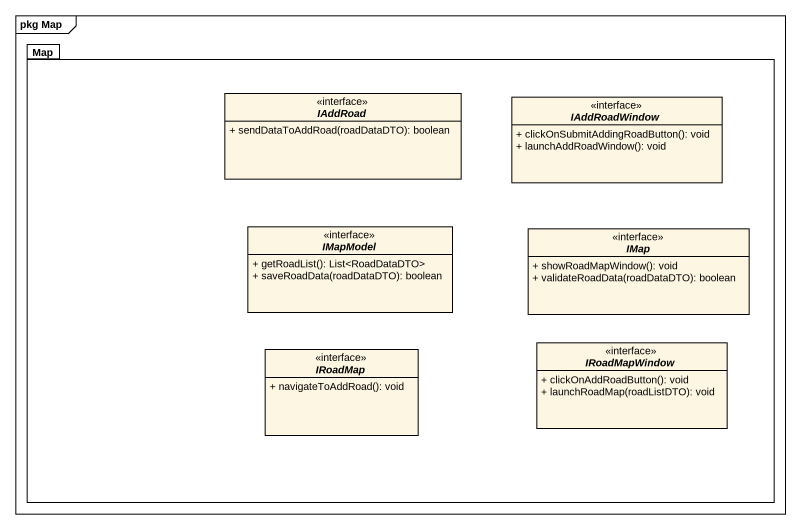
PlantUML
@startuml
mainframe pkg Map
hide circle
hide empty members
skinparam classAttributeIconSize 0
package "Map" as Map_ {
  interface IAddRoad {
    + sendDataToAddRoad(roadDataDTO): boolean
  }
  interface IAddRoadWindow {
    + clickOnSubmitAddingRoadButton(): void
    + launchAddRoadWindow(): void
  }
  interface IMapModel {
    + getRoadList(): List<RoadDataDTO>
    + saveRoadData(roadDataDTO): boolean
  }
  interface IMap {
    + showRoadMapWindow(): void
    + validateRoadData(roadDataDTO): boolean
  }
  interface IRoadMap {
    + navigateToAddRoad(): void
  }
  interface IRoadMapWindow {
    + clickOnAddRoadButton(): void
    + launchRoadMap(roadListDTO): void
  }
}
@enduml
